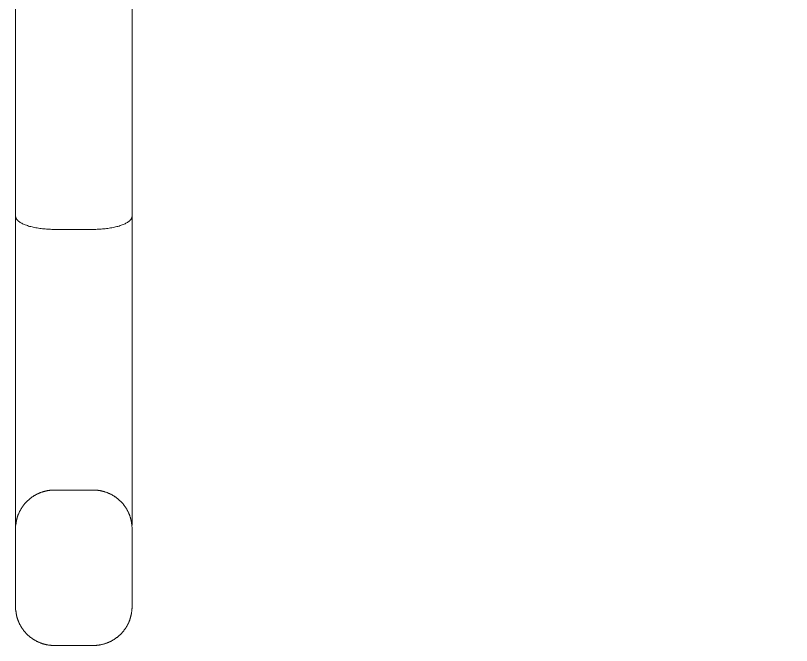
# Model space of a CAD drawing. Header units: millimetres. Extents: x 29001 to 40804, y -8833 to -5892.
# Drawn here: x 29610.57 to 29630.54, y -7832.96 to -7816.75 of the extents above; entities that cross this region are included whole.
import ezdxf

# ---------------------------------------------------------------- set-up
doc = ezdxf.new("R2010")
doc.units = ezdxf.units.MM
doc.layers.get('0').update_dxf_attribs({"lineweight": 0})
doc.layers.add('wipeout', color=254, linetype='Continuous', lineweight=0)
doc.layers.add('xxx_Auto_Tefris_Tefris', color=32, linetype='Continuous', lineweight=0)

# ---------------------------------------------------------------- blocks, each defined once
blk = doc.blocks.new('xxx')
blk.add_wipeout([(-0.004, 0.089), (-50, 0), (-50, 9.555), (-50.293, 9.139), (-50.836, 8.859), (-52, 8.849), (-52.674, 9.107), (-53, 9.755), (-52.991, 85.096), (-52.673, 85.743), (-51.5, 86.003), (-51, 86.003), (-50.293, 85.711), (-50, 85.003), (-49.903, 64.431), (-0.008, 64.352), (0, 85.003), (0.293, 85.711), (1.5, 86.003), (2.673, 85.743), (2.673, 85.743), (3, 10.507), (2.674, 9.107), (2, 8.846), (1, 8.846), (0, 9.847)]).dxf.layer = 'wipeout'
at = {"layer": 'xxx_Auto_Tefris_Tefris', "lineweight": 0}
for p, q in [((2, 86.003), (1, 86.003)), ((3, 82.003), (3, 85.096)), ((0, 84.386), (0, 85.003)), ((0, 84.2), (0, 84.386)), ((0, 84.003), (0, 84.2)), ((0, 83.806), (0, 84.003)), ((0, 83.619), (0, 83.806)), ((0, 83.003), (0, 83.619)), ((0, 74.951), (0, 82.908)), ((2, 82.003), (1, 82.003)), ((2, 82.003), (1, 82.003)), ((3, 75.293), (3, 81.994)), ((2, 75.293), (1, 75.293)), ((3, 73.214), (3, 75.293)), ((0, 60.483), (0, 74.951)), ((3, 43.216), (3, 73.214))]:
    blk.add_line(p, q, dxfattribs=at)
blk.add_arc((2, 83.003), 1, 270, 280.4841, dxfattribs=at)
for points, weights, knots in [([(0, 85.003), (0.003, 85.193), (0.07, 85.371), (0.146, 85.564), (0.293, 85.71), (0.439, 85.857), (0.632, 85.933), (0.809, 86.003), (1, 86.003)], [1, 0.985220570315, 1, 0.979224264406, 1, 0.979214849471, 1, 0.982280875515, 1], [0, 0, 0, 0.376692, 0.376692, 0.785213, 0.785213, 1.193688, 1.193688, 1.570652, 1.570652, 1.570652]), ([(2, 86.003), (2.191, 86.003), (2.368, 85.933), (2.561, 85.857), (2.707, 85.71), (2.854, 85.564), (2.93, 85.371), (2.983, 85.239), (2.991, 85.096)], [1, 0.982280875514, 1, 0.979214849471, 1, 0.979224264406, 1, 0.987143915758, 1], [0, 0, 0, 0.376964, 0.376964, 0.785439, 0.785439, 1.193959, 1.193959, 1.476856, 1.476856, 1.476856]), ([(1, 82.002), (0.809, 82.002), (0.632, 82.073), (0.439, 82.149), (0.293, 82.295), (0.146, 82.442), (0.07, 82.634), (0.003, 82.812), (0, 83.003)], [1, 0.982280875514, 1, 0.979214849471, 1, 0.979224264406, 1, 0.985220570314, 1], [0, 0, 0, 0.376964, 0.376964, 0.785439, 0.785439, 1.193959, 1.193959, 1.570652, 1.570652, 1.570652]), ([(2.991, 82.909), (2.983, 82.767), (2.93, 82.634), (2.854, 82.442), (2.707, 82.295), (2.561, 82.149), (2.368, 82.073), (2.191, 82.002), (2, 82.002)], [1, 0.987170093355, 1, 0.979224264406, 1, 0.979214849471, 1, 0.982280875515, 1], [0, 0, 0, 0.282314, 0.282314, 0.690835, 0.690835, 1.09931, 1.09931, 1.476274, 1.476274, 1.476274])]:
    blk.add_rational_spline(points, weights, degree=2, knots=knots, dxfattribs=at)
for points in [[(1, 75.293), (0, 75.293), (0, 74.951)], [(2, 75.293), (3, 75.293), (3, 74.951)]]:
    blk.add_rational_spline(points, [1, 0.707106781187, 1], degree=2, dxfattribs=at)
blk = doc.blocks.new('MOBİLYALAR')
at = {"color": 240, "true_color": 0xed1f24, "rotation": 180}
blk.add_blockref('xxx', (468.778, -1425.161), dxfattribs=at)

msp = doc.modelspace()

# ---------------------------------------------------------------- block references
at = {"color": 6}
msp.add_blockref('MOBİLYALAR', (29144.792, -6321.799), dxfattribs=at)

doc.saveas('drawing.dxf')
